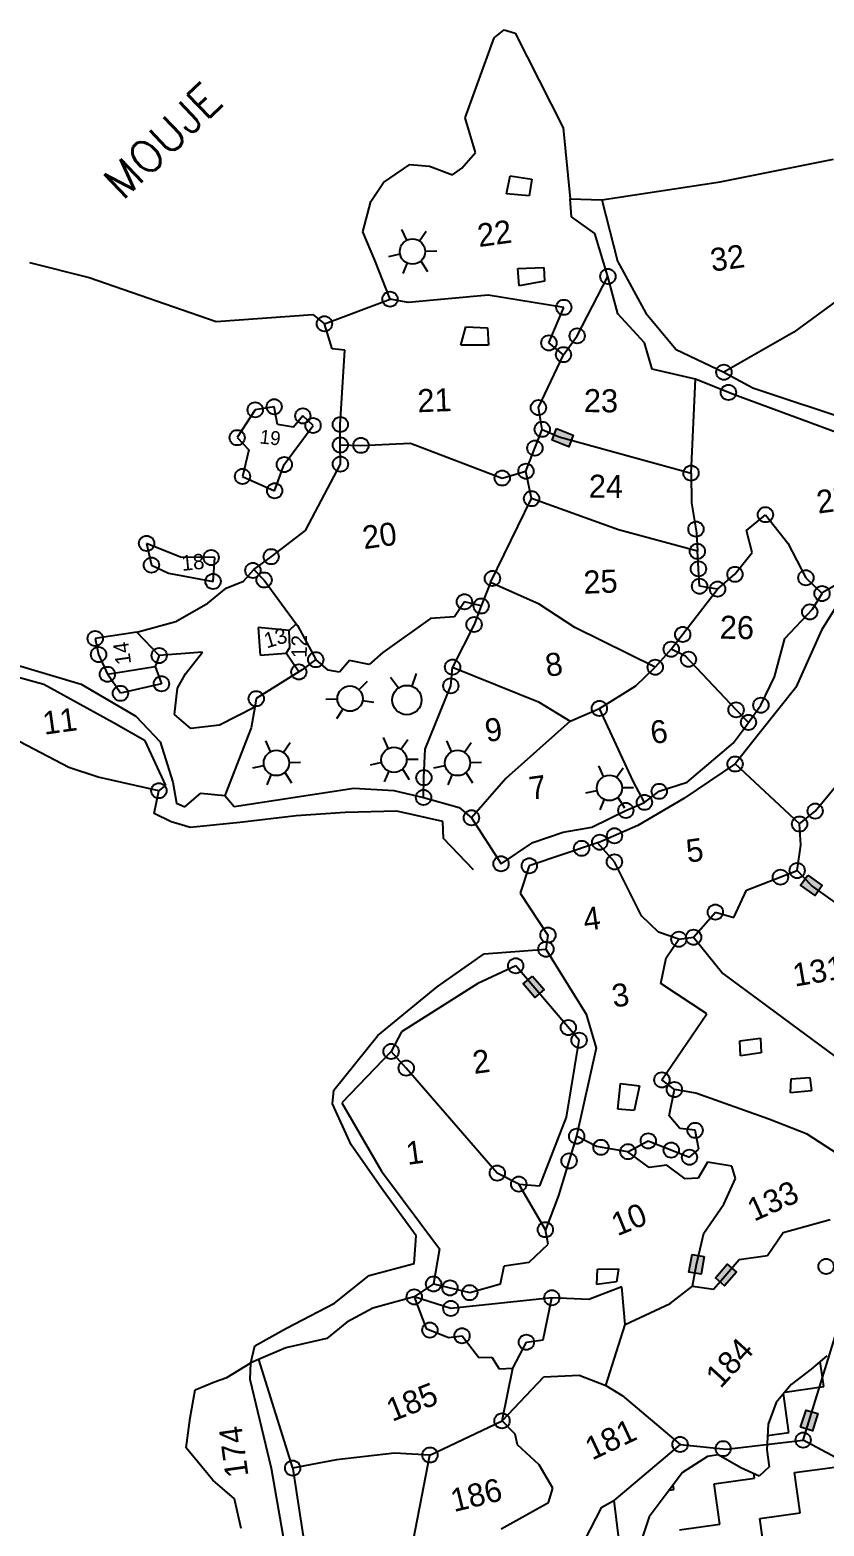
# Model space of a CAD drawing. Header units: metres. Extents: x 319402 to 322645, y 1847838 to 1853811.
# Drawn here: x 320394 to 321034, y 1850131 to 1851336 of the extents above; entities that cross this region are included whole.
import ezdxf

# ---------------------------------------------------------------- set-up
doc = ezdxf.new("R2010")
doc.units = ezdxf.units.M
doc.header["$LTSCALE"] = 0.3
for name, color, linetype in [('OFF', 1, 'Continuous'), ('OTHERS', 1, 'Continuous'), ('POLY_HATCH', 12, 'Continuous'), ('POLY_PARCEL', 6, 'Continuous'), ('POLY_WATER', 4, 'Continuous'), ('SYM_WELL', 1, 'Continuous'), ('TEXT_MAPOUT', 7, 'Continuous'), ('TEXT_PARCEL', 7, 'Continuous'), ('V_BOUND_LINE', 7, 'Continuous')]:
    doc.layers.add(name, color=color, linetype=linetype)
doc.styles.get("Standard").update_dxf_attribs({"font": 'simplex.shx'})
doc.styles.add('TEXT_MAP', font='')
doc.styles.get('TEXT_MAP').set_extended_font_data('Kruti Dev 050')

msp = doc.modelspace()

# ---------------------------------------------------------------- hatches: boundary and pattern name
for points in [[(320828.3, 1851000.4), (320832, 1851009.7), (320818.6, 1851015), (320815, 1851005.7)], [(321026.7, 1850639.1), (321032.5, 1850647.2), (321020.8, 1850655.6), (321015, 1850647.5)], [(320801, 1850556.9), (320808.5, 1850563.4), (320799.2, 1850574.3), (320791.7, 1850567.9)], [(320925.1, 1850336), (320934.9, 1850334.2), (320937.4, 1850348.4), (320927.7, 1850350.1)], [(320946.4, 1850331.4), (320953.9, 1850324.9), (320963.3, 1850335.8), (320955.8, 1850342.3)], [(321028.9, 1850222), (321019.4, 1850224.9), (321015.1, 1850211.2), (321024.6, 1850208.3)]]:
    msp.add_hatch(color=256).paths.add_polyline_path(points)

# ---------------------------------------------------------------- linework, layer by layer
for points in [[(320818.6, 1851015), (320832, 1851009.7), (320828.3, 1851000.4), (320815, 1851005.7)], [(321020.8, 1850655.6), (321032.5, 1850647.2), (321026.7, 1850639.1), (321015, 1850647.5)], [(320799.2, 1850574.3), (320808.5, 1850563.4), (320801, 1850556.9), (320791.7, 1850567.9)], [(320937.4, 1850348.4), (320934.9, 1850334.2), (320925.1, 1850336), (320927.7, 1850350.1)], [(320963.3, 1850335.8), (320953.9, 1850324.9), (320946.4, 1850331.4), (320955.8, 1850342.3)], [(321015.1, 1850211.2), (321019.4, 1850224.9), (321028.9, 1850222), (321024.6, 1850208.3)]]:
    msp.add_lwpolyline(points, close=True)
for points in [[(320684.9, 1850815), (320691.2, 1850806.2)], [(320705.5, 1850817.9), (320701.9, 1850807.7)]]:
    msp.add_lwpolyline(points)
for centre, radius in [((320859.9, 1851137.5), 6.14), ((320684.4, 1851119.2), 6.14), ((320824.4, 1851112.6), 6.14), ((320631.6, 1851099.4), 6.14), ((320812.4, 1851084), 6.14), ((320835.1, 1851089.7), 6.14), ((320824.1, 1851074.5), 6.14), ((320953.3, 1851060.4), 6.14), ((320591.1, 1851032.6), 6.14), ((320956.9, 1851044.1), 6.14), ((320575.9, 1851030.1), 6.14), ((320614.2, 1851025.2), 6.14), ((320803.9, 1851031.9), 6.14), ((320622.4, 1851017.5), 6.14), ((320644.4, 1851018.3), 6.14), ((320807, 1851014.4), 6.14), ((320561.3, 1851007.7), 6.14), ((320644.4, 1851001.8), 6.14), ((320661, 1851001.5), 6.14), ((320801.1, 1850999.3), 6.14), ((320599.3, 1850986), 6.14), ((320644.5, 1850986.4), 6.14), ((320565.6, 1850976.5), 6.14), ((320774.8, 1850975.2), 6.14), ((320793.9, 1850980.7), 6.14), ((320926.8, 1850979.2), 6.14), ((320591.5, 1850965), 6.14), ((320798.4, 1850958.6), 6.14), ((320986.7, 1850945.7), 6.14), ((320930.8, 1850934.1), 6.14), ((320488.4, 1850922.6), 6.14), ((320931.9, 1850916.2), 6.14), ((320492.3, 1850905.1), 6.14), ((320540.4, 1850911.2), 6.14), ((320574, 1850900.8), 6.14), ((320588.7, 1850911.9), 6.14), ((320932.8, 1850902.1), 6.14), ((320541.9, 1850892), 6.14), ((320583, 1850893.1), 6.14), ((320766.9, 1850894.4), 6.14), ((320933.7, 1850888.1), 6.14), ((320962.2, 1850897.7), 6.14), ((321019.3, 1850894.9), 6.14), ((320948.2, 1850885.8), 6.14), ((321032.3, 1850882.2), 6.14), ((320744.3, 1850875.6), 6.14), ((320757.8, 1850872.2), 6.14), ((321022.4, 1850867.4), 6.14), ((320752.1, 1850857.3), 6.14), ((320447, 1850846), 6.14), ((320920.1, 1850849.3), 6.14), ((320449.7, 1850833.1), 6.14), ((320498.5, 1850832.3), 6.14), ((320624.6, 1850829), 6.14), ((320910.9, 1850837.4), 6.14), ((320924.8, 1850829.3), 6.14), ((320456.8, 1850817.2), 6.14), ((320611, 1850819.1), 6.14), ((320734.8, 1850823), 6.14), ((320898, 1850822.9), 6.14), ((320500.3, 1850809.6), 6.14), ((320733.4, 1850807.9), 6.14), ((320467.3, 1850801.9), 6.14), ((320576.7, 1850797.6), 6.14), ((320698, 1850796.5), 11.8), ((320983.1, 1850792.3), 6.14), ((320853, 1850789.7), 6.14), ((320963.1, 1850788.6), 6.14), ((320973.1, 1850778.5), 6.14), ((320962.3, 1850745), 6.14), ((320711.7, 1850734), 6.14), ((320498.3, 1850723.5), 6.14), ((320901.2, 1850723), 6.14), ((320711.4, 1850718.1), 6.14), ((320874.3, 1850707.6), 6.14), ((320889.3, 1850714.1), 6.14), ((320750, 1850701.7), 6.14), ((321014.2, 1850696.7), 6.14), ((321026.8, 1850707.1), 6.14), ((320865.2, 1850687.2), 6.14), ((320838.7, 1850677.1), 6.14), ((320853.3, 1850682), 6.14), ((320773.8, 1850664.7), 6.14), ((320796.6, 1850663.1), 6.14), ((320865.1, 1850666.2), 6.14), ((321012.3, 1850659.2), 6.14), ((320998.8, 1850653.9), 6.14), ((320946.4, 1850625.8), 6.14), ((320811.6, 1850607.3), 6.14), ((320917, 1850603.9), 6.14), ((320928.9, 1850605.5), 6.14), ((320810, 1850595.9), 6.14), ((320785.6, 1850582.6), 6.14), ((320828, 1850532.8), 6.14), ((320836.7, 1850522.6), 6.14), ((320685.3, 1850513.6), 6.14), ((320697.5, 1850500.2), 6.14), ((320903.4, 1850490.7), 6.14), ((320913.4, 1850482.9), 6.14), ((320834.7, 1850445.3), 6.14), ((320930.1, 1850450.1), 6.14), ((320854.3, 1850436.4), 6.14), ((320876, 1850432.9), 6.14), ((320892.4, 1850441.6), 6.14), ((320910.9, 1850434.2), 6.14), ((320828.6, 1850425.5), 6.14), ((320925.6, 1850428.4), 6.14), ((320770.8, 1850415.7), 6.14), ((320788.1, 1850406.8), 6.14), ((320809.5, 1850370.1), 6.14), ((321035.6, 1850340.5), 6.14), ((320719.5, 1850326.4), 6.14), ((320732.7, 1850323.2), 6.14), ((320703.9, 1850316), 6.14), ((320748.6, 1850319.4), 6.14), ((320814.7, 1850315.3), 6.14), ((320733.4, 1850306.7), 6.14), ((320716.5, 1850289.3), 6.14), ((320742.4, 1850284.7), 6.14), ((320794.2, 1850279.5), 6.14), ((320774.6, 1850216.2), 6.14), ((320918, 1850197.2), 6.14), ((320952.7, 1850193.8), 6.14), ((321017.1, 1850200.7), 6.14), ((320606, 1850178.2), 6.14), ((320716.6, 1850188.7), 6.14)]:
    msp.add_circle(centre, radius)
at = {"layer": 'OFF'}
for p, q in [((320829.5, 1851200.1), (320855.1, 1851199.2)), ((320809.5, 1850370.1), (320788.1, 1850406.8)), ((320572.4, 1850262.9), (320575.6, 1850276.7))]:
    msp.add_line(p, q, dxfattribs=at)
at = {"layer": 'OTHERS'}
for p, q in [((320778.1, 1851203.9), (320781.1, 1851218.4)), ((320781.1, 1851218.4), (320798.6, 1851215.8)), ((320798.6, 1851215.8), (320796.4, 1851202.4)), ((320796.4, 1851202.4), (320778.1, 1851203.9)), ((320787.4, 1851143.8), (320808.4, 1851144.7)), ((320788.3, 1851129.9), (320787.4, 1851143.8)), ((320808.4, 1851144.7), (320808.9, 1851133.7)), ((320808.9, 1851133.7), (320788.3, 1851129.9)), ((320741.5, 1851082.1), (320745.5, 1851096.8)), ((320745.5, 1851096.8), (320762.8, 1851096.1)), ((320762.8, 1851096.1), (320763.7, 1851082.2)), ((320763.7, 1851082.2), (320741.5, 1851082.1)), ((320966, 1850522.1), (320982.8, 1850524.4)), ((320966.6, 1850510.1), (320966, 1850522.1)), ((320982.8, 1850524.4), (320983.4, 1850512.4)), ((320983.4, 1850512.4), (320966.6, 1850510.1)), ((320867.8, 1850467.2), (320870, 1850487.7)), ((320870, 1850487.7), (320885.4, 1850485.8)), ((320885.4, 1850485.8), (320881, 1850466.1)), ((321007, 1850480.4), (321007.5, 1850491.6)), ((321007.5, 1850491.6), (321022.4, 1850492.6)), ((321022.4, 1850492.6), (321023.9, 1850481.8)), ((321023.9, 1850481.8), (321007, 1850480.4)), ((320881, 1850466.1), (320867.8, 1850467.2)), ((320851, 1850326), (320851.4, 1850338.2)), ((320866.9, 1850328.2), (320851, 1850326)), ((320851.4, 1850338.2), (320868.5, 1850338.5)), ((320868.5, 1850338.5), (320866.9, 1850328.2))]:
    msp.add_line(p, q, dxfattribs=at)
at = {"layer": 'POLY_HATCH'}
for p, q in [((321036.1, 1850268.6), (321023.6, 1850257.9)), ((321023.6, 1850257.9), (321007.4, 1850245.5)), ((321007.4, 1850245.5), (320995.3, 1850231)), ((320995.3, 1850231), (320988.8, 1850213.5)), ((320988.8, 1850213.5), (320987.8, 1850192.9)), ((320940, 1850187.6), (320920, 1850174.6)), ((320948.7, 1850188.8), (320940, 1850187.6)), ((320966.8, 1850178.5), (320948.7, 1850188.8)), ((320987.8, 1850192.9), (320989.7, 1850179.2)), ((320920, 1850174.6), (320906, 1850156.1)), ((320981.8, 1850171.7), (320966.8, 1850178.5)), ((320989.7, 1850179.2), (320981.8, 1850171.7)), ((320906, 1850156.1), (320893, 1850139)), ((320893, 1850139), (320887.6, 1850122.9))]:
    msp.add_line(p, q, dxfattribs=at)
at = {"layer": 'POLY_HATCH', "linetype": 'Continuous'}
for p, q in [((321033.7, 1850243.8), (321030.9, 1850264.1)), ((321002.3, 1850239.4), (321033.7, 1850243.8)), ((321005.7, 1850206.9), (321001.4, 1850238.3)), ((320988.4, 1850204.5), (321005.7, 1850206.9)), ((320977.8, 1850170), (320977.3, 1850173.7)), ((321010.2, 1850174.5), (321042.6, 1850178.9)), ((321014.7, 1850142.1), (321010.2, 1850174.5)), ((320909.3, 1850160.5), (320913, 1850161)), ((320913, 1850161), (320912.5, 1850164.7)), ((320945.4, 1850165.5), (320977.8, 1850170)), ((320949.9, 1850133.1), (320945.4, 1850165.5)), ((320982.3, 1850137.6), (321014.7, 1850142.1)), ((320986.8, 1850105.2), (320982.3, 1850137.6)), ((320917.5, 1850128.6), (320949.9, 1850133.1))]:
    msp.add_line(p, q, dxfattribs=at)
at = {"layer": 'POLY_PARCEL'}
for p, q in [((320835.1, 1851089.7), (320859.9, 1851137.5)), ((321058.6, 1851128.5), (321009.6, 1851092.6)), ((320699.1, 1851116.5), (320684.4, 1851119.2)), ((320763.5, 1851122.3), (320699.1, 1851116.5)), ((320824.4, 1851112.6), (320763.5, 1851122.3)), ((320812.4, 1851084), (320824.4, 1851112.6)), ((320637.9, 1851079.3), (320631.6, 1851099.4)), ((320824.1, 1851074.5), (320835.1, 1851089.7)), ((321009.6, 1851092.6), (320953.3, 1851060.4)), ((320648.1, 1851078.1), (320637.9, 1851079.3)), ((320644.4, 1851018.3), (320648.1, 1851078.1)), ((320824.1, 1851074.5), (320812.4, 1851084)), ((320803.9, 1851031.9), (320824.1, 1851074.5)), ((320926.8, 1850979.2), (320930.3, 1851054.7)), ((320575.9, 1851030.1), (320561.3, 1851007.7)), ((320591.1, 1851032.6), (320575.9, 1851030.1)), ((320593.9, 1851018.4), (320591.1, 1851032.6)), ((320807, 1851014.4), (320803.9, 1851031.9)), ((320606.6, 1851016.2), (320593.9, 1851018.4)), ((320599.3, 1850986), (320622.4, 1851017.5)), ((320614.2, 1851025.2), (320606.6, 1851016.2)), ((320622.4, 1851017.5), (320614.2, 1851025.2)), ((320644.4, 1851001.8), (320644.4, 1851018.3)), ((320561.3, 1851007.7), (320570.6, 1850997.9)), ((320661, 1851001.5), (320700.8, 1851003.4)), ((320700.8, 1851003.4), (320774.8, 1850975.2)), ((320793.9, 1850980.7), (320807, 1851014.4)), ((320807, 1851014.4), (320820.6, 1851008.5)), ((320820.6, 1851008.5), (320926.8, 1850979.2)), ((320570.6, 1850997.9), (320565.6, 1850976.5)), ((320644.4, 1851001.8), (320661, 1851001.5)), ((320644.5, 1850986.4), (320644.4, 1851001.8)), ((320591.5, 1850965), (320599.3, 1850986)), ((320616.3, 1850932.9), (320644.5, 1850986.4)), ((320774.8, 1850975.2), (320793.9, 1850980.7)), ((320798.4, 1850958.6), (320793.9, 1850980.7)), ((320926.8, 1850979.2), (320927.3, 1850955.2)), ((320565.6, 1850976.5), (320591.5, 1850965)), ((320765.2, 1850891), (320798.4, 1850958.6)), ((320868.5, 1850933.6), (320798.4, 1850958.6)), ((320927.3, 1850955.2), (320931.3, 1850931)), ((320971.5, 1850933), (320986.7, 1850945.7)), ((320986.7, 1850945.7), (321004.8, 1850922.7)), ((320588.7, 1850911.9), (320616.3, 1850932.9)), ((320931.9, 1850916.2), (320868.5, 1850933.6)), ((320931.3, 1850931), (320931.9, 1850916.2)), ((320976.1, 1850915.2), (320971.5, 1850933)), ((320515.8, 1850911.4), (320488.4, 1850922.6)), ((320488.4, 1850922.6), (320492.3, 1850905.1)), ((321004.8, 1850922.7), (321019.3, 1850894.9)), ((320543.3, 1850911.2), (320515.8, 1850911.4)), ((320541.9, 1850892), (320543.3, 1850911.2)), ((320574.7, 1850901.7), (320588.7, 1850911.9)), ((320933.7, 1850888.1), (320931.9, 1850916.2)), ((320962.2, 1850897.7), (320976.1, 1850915.2)), ((320492.3, 1850905.1), (320505.9, 1850898.5)), ((320505.9, 1850898.5), (320541.9, 1850892)), ((320566.3, 1850892.1), (320574.7, 1850901.7)), ((320574.7, 1850901.7), (320583, 1850893.1)), ((320948.2, 1850885.8), (320962.2, 1850897.7)), ((321019.3, 1850894.9), (321032.3, 1850882.2)), ((320537.8, 1850874.4), (320552.5, 1850886.6)), ((320552.5, 1850886.6), (320566.3, 1850892.1)), ((320583, 1850893.1), (320608.8, 1850857.8)), ((320765.2, 1850891), (320757.8, 1850872.2)), ((320804.4, 1850873.7), (320765.2, 1850891)), ((320910.9, 1850837.4), (320948.2, 1850885.8)), ((320948.2, 1850885.8), (320933.7, 1850888.1)), ((320511.9, 1850859.8), (320537.8, 1850874.4)), ((320744.3, 1850875.6), (320736.3, 1850863.4)), ((320757.8, 1850872.2), (320744.3, 1850875.6)), ((320757.8, 1850872.2), (320752.1, 1850857.3)), ((320833.3, 1850855), (320804.4, 1850873.7)), ((320480.4, 1850851), (320511.9, 1850859.8)), ((320717, 1850862.1), (320678.7, 1850834.7)), ((320736.3, 1850863.4), (320717, 1850862.1)), ((320480.4, 1850851), (320447, 1850846)), ((320447, 1850846), (320449.7, 1850833.1)), ((320498.5, 1850832.3), (320480.4, 1850851)), ((320603.2, 1850852.5), (320578.1, 1850854.8)), ((320578.1, 1850854.8), (320579.9, 1850832.5)), ((320603.2, 1850852.5), (320608.8, 1850857.8)), ((320603.8, 1850838.9), (320603.2, 1850852.5)), ((320608.8, 1850857.8), (320609.8, 1850856.5)), ((320609.8, 1850856.5), (320624.6, 1850829)), ((320752.1, 1850857.3), (320734.8, 1850823)), ((320898, 1850822.9), (320833.3, 1850855)), ((320533.5, 1850834.9), (320498.5, 1850832.3)), ((320519.6, 1850817.5), (320533.5, 1850834.9)), ((320579.9, 1850832.5), (320600.9, 1850834.1)), ((320600.9, 1850834.1), (320603.8, 1850838.9)), ((320611, 1850819.1), (320600.9, 1850834.1)), ((320678.7, 1850834.7), (320667.6, 1850825.2)), ((320910.9, 1850837.4), (320898, 1850822.9)), ((320922.3, 1850831.9), (320910.9, 1850837.4)), ((320449.7, 1850833.1), (320456.8, 1850817.2)), ((320456.8, 1850817.2), (320495.3, 1850823.5)), ((320498.5, 1850832.3), (320495.3, 1850823.5)), ((320495.3, 1850823.5), (320500.3, 1850809.6)), ((320624.6, 1850829), (320613.8, 1850820.8)), ((320634.6, 1850820.6), (320624.6, 1850829)), ((320651.7, 1850828.3), (320643.7, 1850818.8)), ((320667.6, 1850825.2), (320651.7, 1850828.3)), ((320733.4, 1850807.9), (320734.8, 1850823)), ((320734.8, 1850823), (320804, 1850795)), ((320882.4, 1850807.9), (320898, 1850822.9)), ((320963.1, 1850788.6), (320922.3, 1850831.9)), ((320467.3, 1850801.9), (320456.8, 1850817.2)), ((320513.2, 1850806), (320519.6, 1850817.5)), ((320611, 1850819.1), (320576.7, 1850797.6)), ((320613.8, 1850820.8), (320611, 1850819.1)), ((320643.7, 1850818.8), (320634.6, 1850820.6)), ((320500.3, 1850809.6), (320467.3, 1850801.9)), ((320510.8, 1850784.9), (320513.2, 1850806)), ((320712.8, 1850756.9), (320733.4, 1850807.9)), ((320853, 1850789.7), (320882.4, 1850807.9)), ((320575.5, 1850790.8), (320547, 1850776.2)), ((320575.5, 1850790.8), (320572.5, 1850774)), ((320576.7, 1850797.6), (320575.5, 1850790.8)), ((320804, 1850795), (320829.6, 1850779.4)), ((320829.6, 1850779.4), (320853, 1850789.7)), ((320880.2, 1850731.1), (320853, 1850789.7)), ((320973.1, 1850778.5), (320963.1, 1850788.6)), ((320523.9, 1850773.5), (320510.8, 1850784.9)), ((320547, 1850776.2), (320523.9, 1850773.5)), ((320572.5, 1850774), (320551.4, 1850719.7)), ((320829.6, 1850779.4), (320777.8, 1850733.2)), ((320711.7, 1850734), (320712.8, 1850756.9)), ((321026.8, 1850707.1), (321065.7, 1850754.1)), ((321014.2, 1850696.7), (320962.3, 1850745)), ((320711.4, 1850718.1), (320711.7, 1850734)), ((320777.8, 1850733.2), (320750, 1850701.7)), ((320889.3, 1850714.1), (320880.2, 1850731.1)), ((321014.2, 1850696.7), (321026.8, 1850707.1)), ((321015.2, 1850679.6), (321014.2, 1850696.7)), ((320865.1, 1850666.2), (320851.5, 1850681.4)), ((321012.3, 1850659.2), (321015.2, 1850679.6)), ((320886.8, 1850622.7), (320865.1, 1850666.2)), ((320971.5, 1850643.3), (321012.3, 1850659.2)), ((321023.8, 1850647.3), (321012.3, 1850659.2)), ((320961.3, 1850621.4), (320971.5, 1850643.3)), ((321085.6, 1850602.9), (321023.8, 1850647.3)), ((320900.5, 1850609.5), (320886.8, 1850622.7)), ((320928.9, 1850605.5), (320946.4, 1850625.8)), ((320946.4, 1850625.8), (320961.3, 1850621.4)), ((320917, 1850603.9), (320900.5, 1850609.5)), ((320917, 1850603.9), (320928.9, 1850605.5)), ((320928.9, 1850605.5), (320952.5, 1850576.3)), ((320906.9, 1850589), (320917, 1850603.9)), ((320902.4, 1850568.4), (320906.9, 1850589)), ((320952.5, 1850576.3), (321042.9, 1850509.4)), ((320939.6, 1850543.8), (320902.4, 1850568.4)), ((320903.4, 1850490.7), (320939.6, 1850543.8)), ((320697.5, 1850500.2), (320685.3, 1850513.6)), ((320770.8, 1850415.7), (320697.5, 1850500.2)), ((320913.4, 1850482.9), (320903.4, 1850490.7)), ((320909.1, 1850461.8), (320913.4, 1850482.9)), ((320930.6, 1850480), (320913.4, 1850482.9)), ((320989.5, 1850459), (320930.6, 1850480)), ((320917.8, 1850451.6), (320909.1, 1850461.8)), ((320930.1, 1850450.1), (320917.8, 1850451.6)), ((320933.1, 1850434.8), (320930.1, 1850450.1)), ((321020.3, 1850447), (320989.5, 1850459)), ((320850.8, 1850437), (320834.7, 1850445.3)), ((320876, 1850432.9), (320850.8, 1850437)), ((320876, 1850432.9), (320892.4, 1850441.6)), ((320892.4, 1850441.6), (320925.6, 1850428.4)), ((321045.6, 1850430.5), (321020.3, 1850447)), ((320893.2, 1850420.1), (320876, 1850432.9)), ((320925.6, 1850428.4), (320933.1, 1850434.8)), ((320940.2, 1850424.5), (320932.5, 1850411.5)), ((320959.8, 1850421.2), (320940.2, 1850424.5)), ((320788.1, 1850406.8), (320770.8, 1850415.7)), ((320907.2, 1850422.1), (320893.2, 1850420.1)), ((320922, 1850411.1), (320907.2, 1850422.1)), ((320962.5, 1850411.3), (320959.8, 1850421.2)), ((320932.5, 1850411.5), (320922, 1850411.1)), ((320953.2, 1850390.6), (320962.5, 1850411.3)), ((320937.2, 1850367.3), (320953.2, 1850390.6)), ((321000.9, 1850367.8), (321038.8, 1850378.2)), ((320811.9, 1850358.4), (320809.5, 1850370.1)), ((320931.3, 1850342.2), (320937.2, 1850367.3)), ((320988.3, 1850349.3), (321000.9, 1850367.8)), ((320796.6, 1850343.9), (320811.9, 1850358.4)), ((320773.5, 1850326.6), (320776.4, 1850341.1)), ((320776.4, 1850341.1), (320796.6, 1850343.9)), ((320928, 1850324.5), (320931.3, 1850342.2)), ((320952.5, 1850330.8), (320965.5, 1850346.1)), ((320965.5, 1850346.1), (320988.3, 1850349.3)), ((320945, 1850322.2), (320952.5, 1850330.8)), ((320703.9, 1850316), (320713.5, 1850290.5)), ((320733.4, 1850306.7), (320703.9, 1850316)), ((320719.5, 1850326.4), (320748.6, 1850319.4)), ((320748.6, 1850319.4), (320773.5, 1850326.6)), ((320871, 1850324.1), (320844.6, 1850314)), ((320873.9, 1850293.7), (320871, 1850324.1)), ((320909.9, 1850310.6), (320928, 1850324.5)), ((320928, 1850324.5), (320945, 1850322.2)), ((321017.1, 1850200.7), (321053.9, 1850319.8)), ((320814.7, 1850315.3), (320733.4, 1850306.7)), ((320807.7, 1850281.3), (320814.7, 1850315.3)), ((320844.6, 1850314), (320814.7, 1850315.3)), ((320873.9, 1850293.7), (320909.9, 1850310.6)), ((320858.2, 1850244.6), (320873.9, 1850293.7)), ((320713.5, 1850290.5), (320731.5, 1850283.2)), ((320731.5, 1850283.2), (320742.4, 1850284.7)), ((320742.4, 1850284.7), (320755.9, 1850267.2)), ((320794.2, 1850279.5), (320807.7, 1850281.3)), ((320783.3, 1850258.5), (320794.2, 1850279.5)), ((320755.9, 1850267.2), (320766.4, 1850267.5)), ((320766.4, 1850267.5), (320772.3, 1850258.1)), ((320772.3, 1850258.1), (320783.3, 1850258.5)), ((320774.6, 1850216.2), (320783.3, 1850258.5)), ((320774.6, 1850216.2), (320808.3, 1850251.7)), ((320808.3, 1850251.7), (320836.8, 1850252.9)), ((320836.8, 1850252.9), (320858.2, 1850244.6)), ((320858.2, 1850244.6), (320871.4, 1850236.7)), ((320871.4, 1850236.7), (320918, 1850197.2)), ((320716.6, 1850188.7), (320774.6, 1850216.2)), ((320785.3, 1850205.6), (320774.6, 1850216.2)), ((320787.2, 1850197), (320785.3, 1850205.6)), ((320804.5, 1850180.9), (320787.2, 1850197)), ((320918, 1850197.2), (320864.6, 1850152.2)), ((320918, 1850197.2), (320955.5, 1850193.5)), ((320955.5, 1850193.5), (321017.1, 1850200.7)), ((321054.8, 1850180.5), (321017.1, 1850200.7)), ((320641.4, 1850184.8), (320606, 1850178.2)), ((320688, 1850190.2), (320641.4, 1850184.8)), ((320716.6, 1850188.7), (320688, 1850190.2)), ((320700, 1850103.7), (320716.6, 1850188.7)), ((320815.4, 1850161.9), (320804.5, 1850180.9)), ((320812.1, 1850150.5), (320815.4, 1850161.9)), ((320774, 1850129.4), (320812.1, 1850150.5)), ((320855.1, 1850146.8), (320864.6, 1850152.2)), ((320864.6, 1850152.2), (320871.1, 1850100.5)), ((320836.7, 1850111.4), (320855.1, 1850146.8))]:
    msp.add_line(p, q, dxfattribs=at)
at = {"layer": 'POLY_WATER'}
for p, q in [((320830.6, 1851185.4), (320829.5, 1851200.1)), ((320855.1, 1851199.2), (320867.5, 1851149.9)), ((320849.4, 1851172), (320830.6, 1851185.4)), ((320859.9, 1851137.5), (320849.4, 1851172)), ((320867.5, 1851149.9), (320890.3, 1851108)), ((320868, 1851107.5), (320859.9, 1851137.5)), ((320889.3, 1851084), (320868, 1851107.5)), ((320890.3, 1851108), (320914.9, 1851078.6)), ((320895.4, 1851062.9), (320889.3, 1851084)), ((320914.9, 1851078.6), (320953.3, 1851060.4)), ((320930.3, 1851054.7), (320895.4, 1851062.9)), ((320960.9, 1851042.5), (320930.3, 1851054.7)), ((320953.3, 1851060.4), (320976.6, 1851047.7)), ((321169.7, 1850965.3), (320960.9, 1851042.5)), ((320976.6, 1851047.7), (321125.8, 1850998.3)), ((321033, 1850883.3), (321071.7, 1850905.6)), ((321024.6, 1850869.7), (321032.3, 1850882.2)), ((321032.3, 1850882.2), (321033, 1850883.3)), ((321048.8, 1850879.8), (321031.9, 1850852.7)), ((321002.3, 1850846.1), (321024.6, 1850869.7)), ((320312.4, 1850846.1), (320435.6, 1850809.2)), ((320993.9, 1850815.1), (321002.3, 1850846.1)), ((321031.9, 1850852.7), (321011.1, 1850806.7)), ((320405.6, 1850809.1), (320371.5, 1850818.4)), ((320983.1, 1850792.3), (320993.9, 1850815.1)), ((320461.7, 1850778.2), (320405.6, 1850809.1)), ((320435.6, 1850809.2), (320479.7, 1850783.5)), ((321011.1, 1850806.7), (320981.8, 1850769.5)), ((320973.1, 1850778.5), (320983.1, 1850792.3)), ((320487.3, 1850763.6), (320461.7, 1850778.2)), ((320479.7, 1850783.5), (320499.3, 1850762.8)), ((320960.7, 1850761.8), (320971.1, 1850775.7)), ((320971.1, 1850775.7), (320973.1, 1850778.5)), ((320503.9, 1850727.6), (320487.3, 1850763.6)), ((320499.3, 1850762.8), (320509.6, 1850730.4)), ((320923.8, 1850730.5), (320960.7, 1850761.8)), ((320981.8, 1850769.5), (320962.3, 1850745)), ((320962.3, 1850745), (320921, 1850717.1)), ((320498.3, 1850723.5), (320503.9, 1850727.6)), ((320509.6, 1850730.4), (320512.5, 1850713.5)), ((320558.9, 1850710.7), (320655.2, 1850725.6)), ((320655.2, 1850725.6), (320687.5, 1850723.6)), ((320901.2, 1850723), (320923.8, 1850730.5)), ((320494.6, 1850705.2), (320498.3, 1850723.5)), ((320512.5, 1850713.5), (320519.2, 1850710.4)), ((320519.2, 1850710.4), (320532, 1850721.4)), ((320532, 1850721.4), (320551.4, 1850719.7)), ((320551.4, 1850719.7), (320558.9, 1850710.7)), ((320687.5, 1850723.6), (320711.4, 1850718.1)), ((320711.4, 1850718.1), (320740.2, 1850710)), ((320874.3, 1850707.6), (320889.3, 1850714.1)), ((320921, 1850717.1), (320884, 1850695.4)), ((320889.3, 1850714.1), (320901.2, 1850723)), ((320508.2, 1850698.3), (320494.6, 1850705.2)), ((320608.9, 1850703.3), (320563.5, 1850697.9)), ((320648.2, 1850705.9), (320608.9, 1850703.3)), ((320689.8, 1850706.9), (320648.2, 1850705.9)), ((320727, 1850698.7), (320689.8, 1850706.9)), ((320740.2, 1850710), (320750, 1850701.7)), ((320750, 1850701.7), (320773.8, 1850664.7)), ((320847, 1850694.1), (320874.3, 1850707.6)), ((320519.3, 1850695.1), (320508.2, 1850698.3)), ((320523.5, 1850693.9), (320519.3, 1850695.1)), ((320563.5, 1850697.9), (320523.5, 1850693.9)), ((320727.5, 1850685.1), (320727, 1850698.7)), ((320799.5, 1850681.9), (320823.9, 1850690.1)), ((320823.9, 1850690.1), (320847, 1850694.1)), ((320884, 1850695.4), (320853.3, 1850682)), ((320751.7, 1850659.9), (320727.5, 1850685.1)), ((320773.8, 1850664.7), (320799.5, 1850681.9)), ((320851.5, 1850681.4), (320796.6, 1850663.1)), ((320853.3, 1850682), (320851.5, 1850681.4)), ((320751.7, 1850659.9), (320751.7, 1850659.9)), ((320751.7, 1850659.9), (320751.7, 1850659.9)), ((320796.6, 1850663.1), (320789.1, 1850641)), ((320789.1, 1850641), (320811.6, 1850607.3)), ((320811.6, 1850607.3), (320810, 1850595.9)), ((320760.1, 1850592.2), (320810, 1850595.9)), ((320810, 1850595.9), (320842.5, 1850543.6)), ((320722.5, 1850565.6), (320760.1, 1850592.2)), ((320785.6, 1850582.6), (320755, 1850568.3)), ((320836.7, 1850522.6), (320785.6, 1850582.6)), ((320674.5, 1850526.4), (320722.5, 1850565.6)), ((320755, 1850568.3), (320693.7, 1850529.5)), ((320842.5, 1850543.6), (320850.4, 1850516.3)), ((320639.2, 1850482.4), (320674.5, 1850526.4)), ((320693.7, 1850529.5), (320685.3, 1850513.6)), ((320826.4, 1850460.6), (320836.7, 1850522.6)), ((320685.3, 1850513.6), (320645.5, 1850472.3)), ((320850.4, 1850516.3), (320834.7, 1850445.3)), ((320638.1, 1850471.4), (320639.2, 1850482.4)), ((320653, 1850438.4), (320638.1, 1850471.4)), ((320645.5, 1850472.3), (320677.5, 1850417.1)), ((320805.1, 1850405.3), (320826.4, 1850460.6)), ((320678.8, 1850401.7), (320653, 1850438.4)), ((320834.7, 1850445.3), (320820.1, 1850397.6)), ((320677.5, 1850417.1), (320724.3, 1850354.6)), ((320705.4, 1850365.1), (320678.8, 1850401.7)), ((320788.1, 1850406.8), (320805.1, 1850405.3)), ((320820.1, 1850397.6), (320809.5, 1850370.1)), ((320703.9, 1850342.8), (320705.4, 1850365.1)), ((320724.3, 1850354.6), (320719.5, 1850326.4)), ((320667.5, 1850333.3), (320703.9, 1850342.8)), ((320639.8, 1850311), (320667.5, 1850333.3)), ((320703.9, 1850316), (320670.7, 1850306.8)), ((320719.5, 1850326.4), (320703.9, 1850316)), ((320601.1, 1850290.7), (320639.8, 1850311)), ((320670.7, 1850306.8), (320649.7, 1850295.7)), ((320649.7, 1850295.7), (320633.6, 1850282.4)), ((320575.6, 1850276.7), (320601.1, 1850290.7)), ((320633.6, 1850282.4), (320600.4, 1850274.9)), ((320600.4, 1850274.9), (320578.5, 1850265.5)), ((320571.9, 1850249.5), (320572.4, 1850262.9)), ((320578.5, 1850265.5), (320572.4, 1850262.9)), ((320578.5, 1850265.5), (320606, 1850178.2)), ((320589.1, 1850177.8), (320571.9, 1850249.5)), ((320603.8, 1850092.9), (320589.1, 1850177.8)), ((320606, 1850178.2), (320606.2, 1850177.5)), ((320606.2, 1850177.5), (320620.8, 1850081.7))]:
    msp.add_line(p, q, dxfattribs=at)
at = {"layer": 'SYM_WELL'}
for points in [[(320698.1, 1851166.2), (320693.9, 1851175.3)], [(320713.5, 1851173.6), (320708.2, 1851165.9)], [(320683.4, 1851153.5), (320692.5, 1851155.6)], [(320695, 1851139.8), (320698.5, 1851148.4)], [(320709.5, 1851149.6), (320714.6, 1851141.4)], [(320722, 1851157.8), (320712.7, 1851157.6)], [(320665.9, 1850811.5), (320659.3, 1850804.8)], [(320632.7, 1850797.1), (320642, 1850797.5)], [(320641.6, 1850781.6), (320646.7, 1850789.4)], [(320671.4, 1850794.4), (320662.2, 1850795.9)], [(320588.5, 1850754.5), (320584.3, 1850763.6)], [(320603.9, 1850761.9), (320598.7, 1850754.2)], [(320683.2, 1850757.2), (320679.1, 1850766.2)], [(320698.7, 1850764.5), (320693.4, 1850756.8)], [(320734.3, 1850754.6), (320730.2, 1850763.6)], [(320749.8, 1850761.9), (320744.5, 1850754.2)], [(320573.9, 1850741.8), (320582.9, 1850743.9)], [(320599.9, 1850737.9), (320605, 1850729.7)], [(320612.4, 1850746.1), (320603.1, 1850745.9)], [(320668.6, 1850744.4), (320677.7, 1850746.5)], [(320680.1, 1850730.7), (320683.7, 1850739.3)], [(320694.7, 1850740.5), (320699.8, 1850732.4)], [(320707.1, 1850748.7), (320697.8, 1850748.6)], [(320719.7, 1850741.8), (320728.8, 1850743.9)], [(320745.8, 1850737.9), (320750.9, 1850729.8)], [(320758.2, 1850746.1), (320748.9, 1850746)], [(320856.6, 1850734.4), (320852.5, 1850743.4)], [(320872.1, 1850741.7), (320866.8, 1850734.1)], [(320585.4, 1850728.1), (320589, 1850736.7)], [(320731.3, 1850728.1), (320734.8, 1850736.7)], [(320880.6, 1850725.9), (320871.3, 1850725.8)], [(320842, 1850721.7), (320851.1, 1850723.7)], [(320853.6, 1850708), (320857.1, 1850716.6)], [(320868.1, 1850717.8), (320873.2, 1850709.6)]]:
    msp.add_lwpolyline(points, dxfattribs=at)
for centre in [(320702.5, 1851157.5), (320652.2, 1850797.6), (320592.9, 1850745.8), (320687.6, 1850748.4), (320738.8, 1850745.8), (320861.1, 1850725.7)]:
    msp.add_circle(centre, 10.2, dxfattribs=at)
at = {"layer": 'V_BOUND_LINE'}
for p, q in [((320744.9, 1851265.3), (320768.4, 1851329.6)), ((320768.4, 1851329.6), (320776.4, 1851335.9)), ((320776.4, 1851335.9), (320785.2, 1851333.3)), ((320785.2, 1851333.3), (320823.8, 1851257.1)), ((320753.3, 1851237.2), (320744.9, 1851265.3)), ((320823.8, 1851257.1), (320829.5, 1851200.1)), ((320742.3, 1851224.7), (320753.3, 1851237.2)), ((320950.4, 1851213.6), (321041.6, 1851232)), ((320679.1, 1851213), (320700.4, 1851227.5)), ((320700.4, 1851227.5), (320716.1, 1851226.3)), ((320716.1, 1851226.3), (320734.7, 1851219.3)), ((320734.7, 1851219.3), (320742.3, 1851224.7)), ((320668.9, 1851197.7), (320679.1, 1851213)), ((320855.1, 1851199.2), (320950.4, 1851213.6)), ((320662.5, 1851173.3), (320668.9, 1851197.7)), ((320672.1, 1851150.6), (320662.5, 1851173.3)), ((320394.2, 1851148.7), (320442.2, 1851136.6)), ((320684.4, 1851119.2), (320672.1, 1851150.6)), ((320442.2, 1851136.6), (320544.4, 1851101.3)), ((320631.6, 1851099.4), (320684.4, 1851119.2)), ((320544.4, 1851101.3), (320622.2, 1851106.8)), ((320622.2, 1851106.8), (320631.6, 1851099.4)), ((320425.7, 1850742.1), (320369, 1850771.7)), ((320449.3, 1850734.4), (320425.7, 1850742.1)), ((320498.3, 1850723.5), (320449.3, 1850734.4)), ((320553.1, 1850251), (320572.4, 1850262.9)), ((320527.5, 1850241.1), (320543.2, 1850247.7)), ((320543.2, 1850247.7), (320553.1, 1850251)), ((320523.4, 1850218.6), (320527.5, 1850241.1)), ((320520.2, 1850194.4), (320523.4, 1850218.6)), ((320541.6, 1850168.5), (320520.2, 1850194.4)), ((320559.1, 1850153.3), (320541.6, 1850168.5)), ((320564.6, 1850129.6), (320559.1, 1850153.3))]:
    msp.add_line(p, q, dxfattribs=at)

# ---------------------------------------------------------------- texts
at = {"layer": 'TEXT_MAPOUT'}
msp.add_text('MOUJE', height=25.76, rotation=43.8265, dxfattribs=at).set_placement((320469.2, 1851198.1))
at = {"layer": 'TEXT_PARCEL', "style": 'TEXT_MAP'}
for s, height, rotation, p in [('22', 18.55, 7.8729, (320756.1, 1851161.1)), ('32', 18.55, 7.8729, (320943.7, 1851141.3)), ('21', 18.55, 2.167, (320706.8, 1851028.1)), ('23', 18.55, 359.4529, (320840.4, 1851028.3)), ('19', 11.19, 353.848, (320579.1, 1851003.1)), ('24', 18.55, 359.4529, (320844.4, 1850959.4)), ('27', 18.55, 7.8729, (321029.2, 1850946.5)), ('20', 18.55, 7.8729, (320663.5, 1850917.9)), ('18', 12.37, 5.6721, (320517.1, 1850900.4)), ('25', 18.55, 2.3499, (320840.5, 1850882)), ('26', 18.55, 358.9077, (320949.8, 1850845.9)), ('13', 12.37, 16.4939, (320585.1, 1850838)), ('12', 12.37, 89.7375, (320617.4, 1850830.4)), ('14', 12.37, 97.8729, (320476, 1850825.8)), ('8', 18.5, 7.8729, (320810.8, 1850815.1)), ('11', 18.55, 7.8729, (320406, 1850768.5)), ('9', 18.5, 7.8729, (320762.2, 1850762.6)), ('6', 18.5, 7.8729, (320895.4, 1850760.9)), ('7', 18.5, 7.8729, (320797.7, 1850716.1)), ('5', 18.5, 7.8729, (320924.2, 1850665.5)), ('4', 18.5, 7.8729, (320841.3, 1850610.5)), ('131', 18.55, 9.6613, (321010.4, 1850565.7)), ('3', 18.5, 7.8729, (320864.4, 1850548.9)), ('2', 18.5, 7.8729, (320752.2, 1850495.4)), ('1', 18.5, 7.8729, (320698.6, 1850422.2)), ('133', 18.55, 24.2891, (320977.6, 1850376.4)), ('10', 18.55, 22.2106, (320867.5, 1850364.7)), ('184', 18.55, 47.568, (320950.6, 1850241.6)), ('185', 18.55, 21.3978, (320686.1, 1850215.3)), ('174', 18.55, 97.8729, (320570.5, 1850171.9)), ('181', 18.55, 25.1007, (320847.2, 1850184.2)), ('186', 18.55, 13.6943, (320735.9, 1850142.7))]:
    msp.add_text(s, height=height, rotation=rotation, dxfattribs=at).set_placement(p)

doc.saveas('drawing.dxf')
